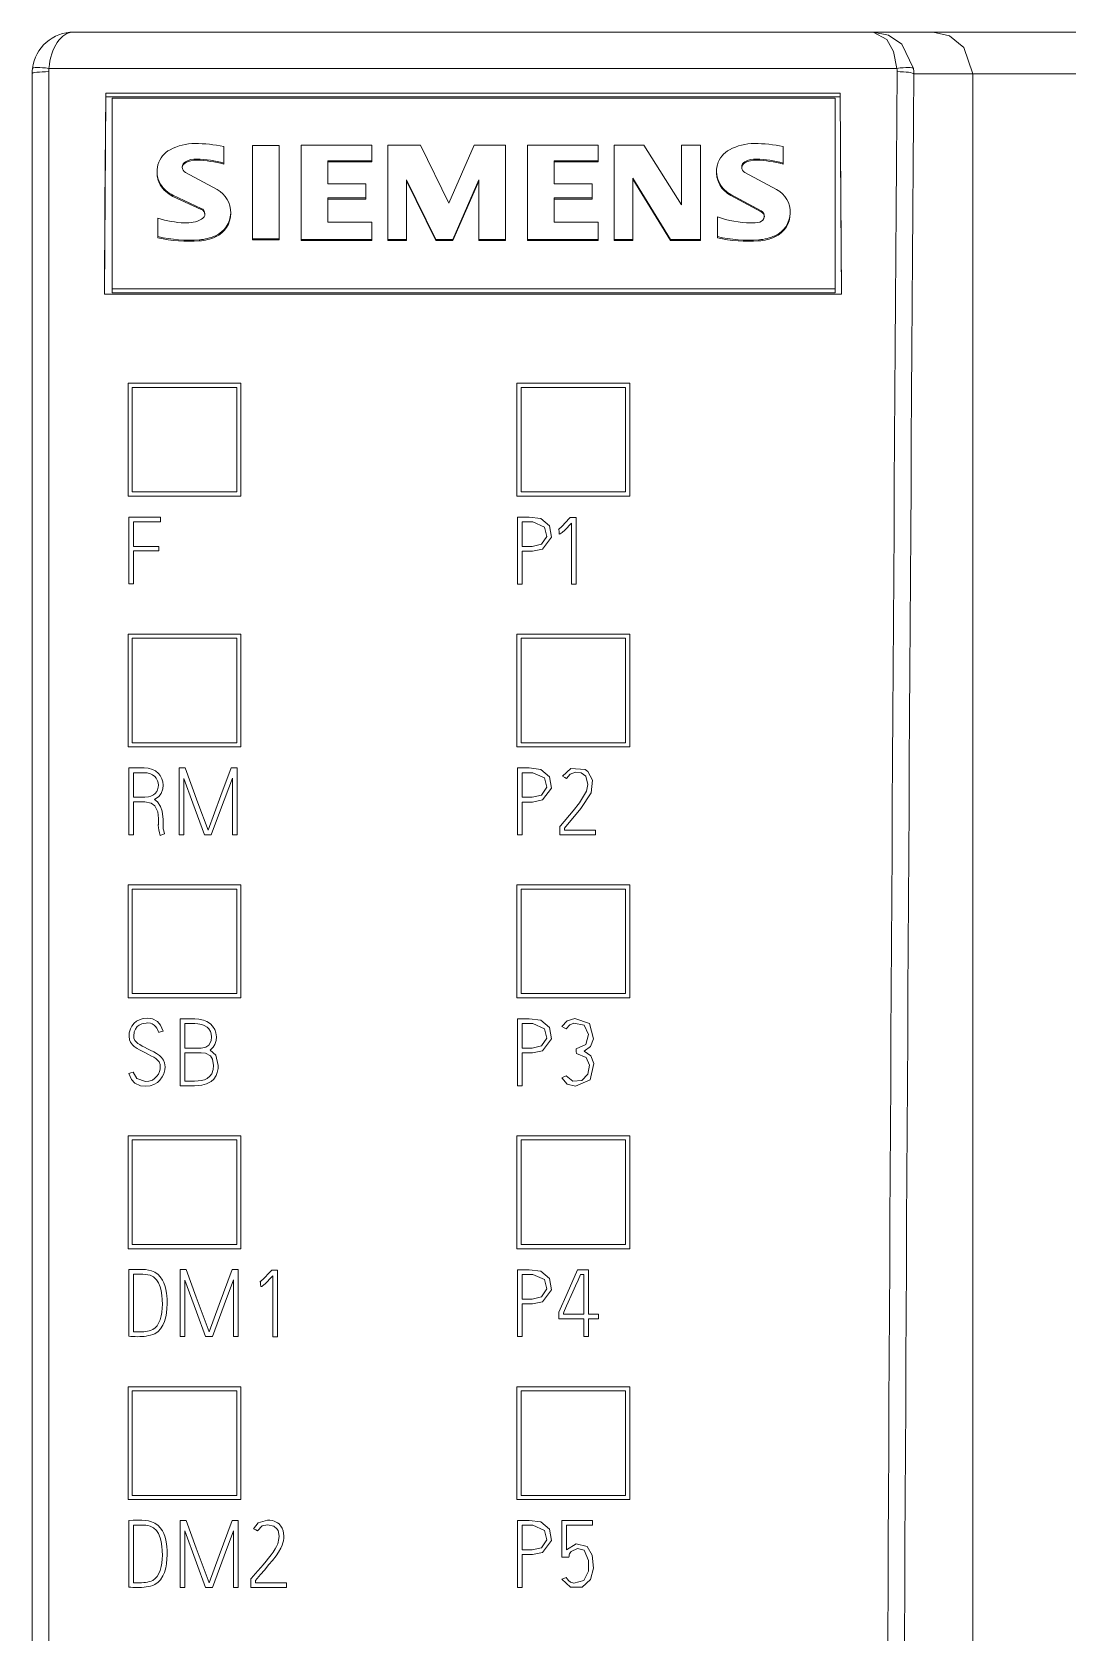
# Model space of a CAD drawing. Header units: millimetres. Extents: x 0 to 841, y 0 to 594.
# Drawn here: x 133.11 to 157.9, y 356.99 to 395.28 of the extents above; entities that cross this region are included whole.
import ezdxf

# ---------------------------------------------------------------- set-up
doc = ezdxf.new("R2010")
doc.units = ezdxf.units.MM
doc.layers.add('1', color=7, linetype='Continuous')
doc.layers.add('66', color=7, linetype='Continuous')

msp = doc.modelspace()

# ---------------------------------------------------------------- linework, layer by layer
at = {"layer": '1', "color": 7, "linetype": 'Continuous', "lineweight": 13}
for p, q in [((134.111763, 395.28336), (153.24075, 395.28336)), ((153.24075, 395.28336), (154.672798, 395.28336)), ((154.672798, 395.28336), (192.111763, 395.28336)), ((153.805212, 394.414492), (133.516944, 394.414492)), ((133.111763, 323.840649), (133.111763, 394.28336)), ((133.511763, 394.335781), (133.511763, 323.864882)), ((155.621763, 394.28336), (154.209307, 394.28336)), ((155.621763, 322.070955), (155.621763, 394.28336)), ((192.111763, 394.28336), (155.621763, 394.28336)), ((134.875014, 393.729617), (134.843081, 389.01413)), ((134.875014, 393.729617), (134.875014, 393.820109)), ((152.448511, 393.820109), (134.875014, 393.820109)), ((152.448511, 393.729617), (134.875014, 393.729617)), ((135.028034, 393.704654), (135.028034, 389.143284)), ((152.328034, 393.704654), (135.028034, 393.704654)), ((152.328034, 389.143284), (152.328034, 393.704654)), ((152.448511, 393.729617), (152.448511, 393.820109)), ((152.448511, 393.729617), (152.480445, 389.01413)), ((137.69846, 392.148227), (137.69846, 392.544281)), ((139.02812, 392.569004), (138.387829, 392.569004)), ((138.387829, 392.569004), (138.387829, 390.336046)), ((139.02812, 390.336046), (139.02812, 392.569004)), ((139.549034, 392.579765), (139.549034, 390.319904)), ((141.242005, 392.579765), (139.549034, 392.579765)), ((141.242005, 392.203122), (141.242005, 392.579765)), ((141.621839, 392.579765), (141.621839, 390.319904)), ((142.408636, 392.579765), (141.621839, 392.579765)), ((143.08691, 391.192899), (142.408636, 392.579765)), ((143.689217, 392.579765), (143.08691, 391.192899)), ((144.443458, 392.579765), (143.689217, 392.579765)), ((144.443458, 390.319904), (144.443458, 392.579765)), ((144.964372, 392.579765), (144.964372, 390.319904)), ((146.657343, 392.579765), (144.964372, 392.579765)), ((146.657343, 392.203122), (146.657343, 392.579765)), ((147.037177, 392.579765), (147.037177, 390.319904)), ((147.753434, 392.579765), (147.037177, 392.579765)), ((148.654181, 391.14852), (147.753434, 392.579765)), ((149.104555, 392.579765), (148.654181, 392.579765)), ((148.654181, 392.579765), (148.654181, 391.14852)), ((149.104555, 390.319904), (149.104555, 392.579765)), ((151.085115, 392.148227), (151.085115, 392.544281)), ((136.78215, 392.18018), (136.78215, 392.154315)), ((137.056957, 392.24498), (137.056957, 392.219114)), ((137.69846, 392.148227), (137.69846, 392.122361)), ((140.189324, 391.654298), (140.189324, 392.203122)), ((140.189324, 392.203122), (141.242005, 392.203122)), ((140.189324, 392.177256), (141.242005, 392.177256)), ((141.242005, 392.203122), (141.242005, 392.177256)), ((145.604662, 391.654298), (145.604662, 392.203122)), ((145.604662, 392.203122), (146.657343, 392.203122)), ((145.604662, 392.177256), (146.657343, 392.177256)), ((146.657343, 392.203122), (146.657343, 392.177256)), ((150.168805, 392.18018), (150.168805, 392.154315)), ((150.443611, 392.24498), (150.443611, 392.219114)), ((151.085115, 392.148227), (151.085115, 392.122361)), ((136.10316, 391.948071), (136.10316, 391.922206)), ((137.54006, 391.517318), (136.78215, 391.924748)), ((142.072212, 390.319904), (142.072212, 391.751149)), ((142.072212, 391.751149), (142.772191, 390.319904)), ((142.072212, 391.725284), (142.772191, 390.294039)), ((143.184581, 390.319904), (143.803167, 391.744252)), ((143.184581, 390.294039), (143.803167, 391.718387)), ((143.803167, 391.744252), (143.803167, 390.319904)), ((147.487551, 390.319904), (147.487551, 391.788814)), ((147.487551, 391.788814), (148.388298, 390.319904)), ((147.487551, 391.762948), (148.388298, 390.294039)), ((149.489815, 391.948071), (149.489815, 391.922206)), ((150.926715, 391.517318), (150.168805, 391.924748)), ((136.181874, 391.654298), (136.181874, 391.628433)), ((136.484978, 391.37814), (136.484978, 391.352274)), ((136.484978, 391.37814), (137.163092, 391.065822)), ((136.484978, 391.352274), (137.163092, 391.039956)), ((141.095498, 391.654298), (140.189324, 391.654298)), ((141.095498, 391.315319), (141.095498, 391.654298)), ((146.511763, 391.654298), (145.604662, 391.654298)), ((146.511763, 391.315319), (146.511763, 391.654298)), ((149.568529, 391.654298), (149.568529, 391.628433)), ((149.834094, 391.396852), (149.834094, 391.370986)), ((149.834094, 391.396852), (150.558058, 391.00767)), ((149.834094, 391.370986), (150.558058, 390.981804)), ((137.163092, 391.065822), (137.163092, 391.039956)), ((137.866672, 390.947476), (137.866672, 390.973341)), ((140.189324, 390.734212), (140.189324, 391.315319)), ((140.189324, 391.315319), (141.095498, 391.315319)), ((140.189324, 391.289454), (141.095498, 391.289454)), ((141.095498, 391.315319), (141.095498, 391.289454)), ((145.604662, 390.734212), (145.604662, 391.315319)), ((145.604662, 391.315319), (146.511763, 391.315319)), ((145.604662, 391.289454), (146.511763, 391.289454)), ((146.511763, 391.315319), (146.511763, 391.289454)), ((150.558058, 391.00767), (150.558058, 390.981804)), ((151.253327, 390.947476), (151.253327, 390.973341)), ((136.124865, 390.829522), (136.124865, 390.390313)), ((141.242005, 390.734212), (140.189324, 390.734212)), ((141.242005, 390.319904), (141.242005, 390.734212)), ((146.657343, 390.734212), (145.604662, 390.734212)), ((146.657343, 390.319904), (146.657343, 390.734212)), ((149.51152, 390.861573), (149.51152, 390.390313)), ((136.124865, 390.390313), (136.124865, 390.364447)), ((137.116025, 390.312718), (137.116025, 390.286853)), ((137.498633, 390.409026), (137.498633, 390.38316)), ((138.387829, 390.336046), (138.387829, 390.31018)), ((138.387829, 390.336046), (139.02812, 390.336046)), ((138.387829, 390.31018), (139.02812, 390.31018)), ((139.02812, 390.336046), (139.02812, 390.31018)), ((139.549034, 390.319904), (139.549034, 390.294039)), ((139.549034, 390.319904), (141.242005, 390.319904)), ((139.549034, 390.294039), (141.242005, 390.294039)), ((141.242005, 390.319904), (141.242005, 390.294039)), ((141.621839, 390.319904), (141.621839, 390.294039)), ((141.621839, 390.319904), (142.072212, 390.319904)), ((141.621839, 390.294039), (142.072212, 390.294039)), ((142.072212, 390.319904), (142.072212, 390.294039)), ((142.772191, 390.319904), (143.184581, 390.319904)), ((142.772191, 390.319904), (142.772191, 390.294039)), ((142.772191, 390.294039), (143.184581, 390.294039)), ((143.184581, 390.319904), (143.184581, 390.294039)), ((143.803167, 390.319904), (143.803167, 390.294039)), ((143.803167, 390.319904), (144.443458, 390.319904)), ((143.803167, 390.294039), (144.443458, 390.294039)), ((144.443458, 390.319904), (144.443458, 390.294039)), ((144.964372, 390.319904), (144.964372, 390.294039)), ((144.964372, 390.319904), (146.657343, 390.319904)), ((144.964372, 390.294039), (146.657343, 390.294039)), ((146.657343, 390.319904), (146.657343, 390.294039)), ((147.037177, 390.319904), (147.037177, 390.294039)), ((147.037177, 390.319904), (147.487551, 390.319904)), ((147.037177, 390.294039), (147.487551, 390.294039)), ((147.487551, 390.319904), (147.487551, 390.294039)), ((148.388298, 390.319904), (149.104555, 390.319904)), ((148.388298, 390.319904), (148.388298, 390.294039)), ((148.388298, 390.294039), (149.104555, 390.294039)), ((149.104555, 390.319904), (149.104555, 390.294039)), ((149.51152, 390.390313), (149.51152, 390.364447)), ((150.50268, 390.312718), (150.50268, 390.286853)), ((150.885288, 390.409026), (150.885288, 390.38316)), ((135.028034, 389.04629), (135.028034, 389.143284)), ((135.028034, 389.143284), (152.328034, 389.143284)), ((152.328034, 389.04629), (135.028034, 389.04629)), ((152.328034, 389.04629), (152.328034, 389.143284)), ((152.481053, 389.01407), (134.842472, 389.01407)), ((138.111763, 386.883367), (135.411763, 386.883367)), ((135.411763, 386.883367), (135.411763, 384.183367)), ((135.511763, 386.783363), (135.511763, 384.283367)), ((138.011763, 386.78336), (135.511763, 386.78336)), ((138.011763, 384.283367), (138.011763, 386.783363)), ((138.111763, 384.183367), (138.111763, 386.883367)), ((144.711763, 386.883367), (144.711763, 384.183367)), ((147.411763, 386.883367), (144.711763, 386.883367)), ((144.811763, 386.783363), (144.811763, 384.283367)), ((147.311763, 386.78336), (144.811763, 386.78336)), ((147.311763, 384.283367), (147.311763, 386.783364)), ((147.411763, 384.183367), (147.411763, 386.883367)), ((135.411763, 384.183367), (138.111763, 384.183367)), ((135.511763, 384.283367), (138.011763, 384.283367)), ((144.711763, 384.183367), (147.411763, 384.183367)), ((144.811763, 384.283367), (147.311763, 384.283367)), ((135.411763, 380.883367), (135.411763, 378.183367)), ((138.111763, 380.883367), (135.411763, 380.883367)), ((135.511763, 380.783367), (135.511763, 378.283367)), ((138.011763, 380.783367), (135.511763, 380.783367)), ((138.011763, 378.283367), (138.011763, 380.783367)), ((138.111763, 378.183367), (138.111763, 380.883367)), ((144.711763, 380.883367), (144.711763, 378.183367)), ((147.411763, 380.883367), (144.711763, 380.883367)), ((147.311763, 380.783367), (144.811763, 380.783367)), ((144.811763, 380.783367), (144.811763, 378.283367)), ((147.311763, 378.283367), (147.311763, 380.783367)), ((147.411763, 378.183367), (147.411763, 380.883367)), ((135.411763, 378.183367), (138.111763, 378.183367)), ((135.511763, 378.283367), (138.011763, 378.283367)), ((144.711763, 378.183367), (147.411763, 378.183367)), ((144.811763, 378.283367), (147.311763, 378.283367)), ((135.411763, 374.883367), (135.411763, 372.183367)), ((138.111763, 374.883367), (135.411763, 374.883367)), ((138.111763, 372.183367), (138.111763, 374.883367)), ((144.711763, 374.883367), (144.711763, 372.183367)), ((147.411763, 374.883367), (144.711763, 374.883367)), ((147.411763, 372.183367), (147.411763, 374.883367)), ((138.011763, 374.783367), (135.511763, 374.783367)), ((135.511763, 374.783367), (135.511763, 372.283367)), ((138.011763, 372.283367), (138.011763, 374.783367)), ((144.811763, 374.783367), (144.811763, 372.283367)), ((147.311763, 374.783367), (144.811763, 374.783367)), ((147.311763, 372.283367), (147.311763, 374.783367)), ((135.511763, 372.283367), (138.011763, 372.283367)), ((144.811763, 372.283367), (147.311763, 372.283367)), ((135.411763, 372.183367), (138.111763, 372.183367)), ((144.711763, 372.183367), (147.411763, 372.183367)), ((135.411763, 368.883367), (135.411763, 366.183367)), ((138.111763, 368.883367), (135.411763, 368.883367)), ((138.011763, 368.783367), (135.511763, 368.783367)), ((135.511763, 368.783367), (135.511763, 366.283367)), ((138.011763, 366.283367), (138.011763, 368.783367)), ((138.111763, 366.183367), (138.111763, 368.883367)), ((144.711763, 368.883367), (144.711763, 366.183367)), ((147.411763, 368.883367), (144.711763, 368.883367)), ((144.811763, 368.783367), (144.811763, 366.283367)), ((147.311763, 368.783367), (144.811763, 368.783367)), ((147.311763, 366.283367), (147.311763, 368.783367)), ((147.411763, 366.183367), (147.411763, 368.883367)), ((135.411763, 366.183367), (138.111763, 366.183367)), ((135.511763, 366.283367), (138.011763, 366.283367)), ((144.711763, 366.183367), (147.411763, 366.183367)), ((144.811763, 366.283367), (147.311763, 366.283367)), ((135.411763, 362.883367), (135.411763, 360.183367)), ((138.111763, 362.883367), (135.411763, 362.883367)), ((135.511763, 362.783367), (135.511763, 360.283367)), ((138.011763, 362.783367), (135.511763, 362.783367)), ((138.011763, 360.283367), (138.011763, 362.783367)), ((138.111763, 360.183367), (138.111763, 362.883367)), ((144.711763, 362.883367), (144.711763, 360.183367)), ((147.411763, 362.883367), (144.711763, 362.883367)), ((144.811763, 362.783367), (144.811763, 360.283367)), ((147.311763, 362.783367), (144.811763, 362.783367)), ((147.311763, 360.283367), (147.311763, 362.783367)), ((147.411763, 360.183367), (147.411763, 362.883367)), ((135.411763, 360.183367), (138.111763, 360.183367)), ((135.511763, 360.283367), (138.011763, 360.283367)), ((144.711763, 360.183367), (147.411763, 360.183367)), ((144.811763, 360.283367), (147.311763, 360.283367))]:
    msp.add_line(p, q, dxfattribs=at)
for points in [[(153.24075, 395.28336), (153.604531, 395.208583), (153.92297, 394.994078), (154.201215, 394.414492)], [(153.805212, 394.414492), (153.723562, 394.815209), (153.563263, 395.106285), (153.24075, 395.28336)], [(154.672798, 395.28336), (155.063944, 395.194462), (155.407053, 394.916861), (155.621763, 394.28336)], [(133.111763, 394.28336), (133.114473, 394.356937), (133.120398, 394.414492)], [(133.516944, 394.414492), (133.512767, 394.370494), (133.511763, 394.335781)], [(153.809855, 394.335781), (153.808533, 394.379936), (153.805212, 394.414491)], [(154.201215, 394.414491), (154.207873, 394.341188), (154.209307, 394.28336)], [(134.875014, 393.820109), (134.856791, 391.129097), (134.842472, 389.01407)], [(152.448511, 393.820109), (152.466735, 391.129097), (152.481053, 389.01407)]]:
    msp.add_lwpolyline(points, dxfattribs=at)
msp.add_arc((134.111763, 394.28336), 1, 90, 172.465039, dxfattribs=at)
for centre, major_axis, ratio, start_param, end_param in [((134.111763, 394.28336), (0, 1), 0.6, 0, 1.439286449), ((133.516944, 394.362039), (-0.396546, 0.052452), 0.130018, 4.729585201, 6.283185307), ((153.805212, 394.362039), (0.396886, 0.049818), 0.130127, 0.052352886, 1.554463828), ((133.511763, 394.28336), (-0.4, 0), 0.131052, 4.71238898, 6.283185307), ((205.744858, 263.28336), (0, 1000.000002), 0.052387, 1.439365845, 1.510179332), ((153.809855, 394.28336), (0.399991, -0.002771), 0.131049, 0.052815787, 1.571704225), ((206.144309, 263.28336), (0, 999.599999), 0.052408, 1.439365845, 1.510179331), ((137.009334, 391.379886), (-1.248024, 0), 0.991602, 4.71238898, 5.207353012), ((137.009334, 389.389056), (-3.255714, 0), 0.991602, 4.499109029, 4.71238898), ((150.395989, 391.379886), (-1.248024, 0), 0.991602, 4.71238898, 5.207353012), ((150.395989, 389.389056), (-3.255714, 0), 0.991602, 4.499109029, 4.71238898), ((136.700041, 391.948071), (-0.596881, 0), 0.991602, 5.207353012, 6.802572387), ((136.851974, 392.052464), (-0.146507, 0), 0.991602, 5.209164811, 7.357205803), ((136.851974, 392.026599), (-0.146507, 0), 0.991602, 5.209164811, 6.194075169), ((137.040759, 391.707157), (-0.542619, 0), 0.991602, 4.682533074, 5.209164811), ((137.040759, 391.681292), (-0.542619, 0), 0.991602, 4.682533074, 5.209164811), ((136.976777, 389.582759), (-2.685964, 0), 0.991602, 4.44035947, 4.682533074), ((136.976777, 389.556893), (-2.685964, 0), 0.991602, 4.44035947, 4.682533074), ((150.086696, 391.948071), (-0.596881, 0), 0.991602, 5.207353012, 6.802572387), ((150.238629, 392.052464), (-0.146507, 0), 0.991602, 5.209164811, 7.357205803), ((150.238629, 392.026599), (-0.146507, 0), 0.991602, 5.209164811, 6.194075169), ((150.427413, 391.707157), (-0.542619, 0), 0.991602, 4.682533074, 5.209164811), ((150.427413, 391.681292), (-0.542619, 0), 0.991602, 4.682533074, 5.209164811), ((150.363431, 389.582759), (-2.685964, 0), 0.991602, 4.44035947, 4.682533074), ((150.363431, 389.556893), (-2.685964, 0), 0.991602, 4.44035947, 4.682533074), ((136.700041, 391.922206), (-0.596881, 0), 0.991602, 6.283178928, 6.802572387), ((150.086696, 391.922206), (-0.596881, 0), 0.991602, 6.283178928, 6.802572387), ((136.7707, 391.988131), (-0.678274, 0), 0.991602, 0.519387079, 1.135975166), ((136.7707, 391.962266), (-0.678274, 0), 0.991602, 0.519387079, 1.135975166), ((137.24266, 390.973341), (-0.624012, 0), 0.991602, 1.993476109, 4.215613149), ((150.157355, 391.988131), (-0.678274, 0), 0.991602, 0.519387079, 1.074020496), ((150.157355, 391.962266), (-0.678274, 0), 0.991602, 0.519387079, 1.074020496), ((150.629315, 390.973341), (-0.624012, 0), 0.991602, 1.993476109, 4.215613149), ((137.101376, 390.934063), (-0.146507, 0), 0.991602, 2.055166052, 4.277567819), ((137.101376, 390.908198), (-0.146507, 0), 0.991602, 3.230712412, 4.277567819), ((150.488234, 390.879953), (-0.146507, 0), 0.991602, 1.815509487, 4.215613149), ((150.488234, 390.854088), (-0.146507, 0), 0.991602, 3.230708111, 4.215613149), ((136.911662, 393.376097), (-2.685964, 0), 0.991602, 1.273507237, 1.513676676), ((136.803242, 391.495951), (-0.786798, 0), 0.991602, 1.513676676, 2.055141618), ((137.24266, 390.947476), (-0.624012, 0), 0.991602, 1.993476109, 3.14159182), ((150.390562, 393.378306), (-2.685964, 0), 0.991602, 1.237380417, 1.54053797), ((150.333106, 391.495951), (-0.786798, 0), 0.991602, 1.54053797, 1.815509487), ((150.629315, 390.947476), (-0.624012, 0), 0.991602, 1.993476109, 3.14159182), ((136.873679, 393.532135), (-3.255714, 0), 0.991602, 1.338718644, 1.645302273), ((136.873679, 393.50627), (-3.255714, 0), 0.991602, 1.338718644, 1.645302273), ((137.031204, 391.439514), (-1.1395, 0), 0.991602, 1.645302273, 1.993476109), ((137.031204, 391.413649), (-1.1395, 0), 0.991602, 1.645302273, 1.993476109), ((150.260334, 393.532135), (-3.255714, 0), 0.991602, 1.338718644, 1.645302273), ((150.260334, 393.50627), (-3.255714, 0), 0.991602, 1.338718644, 1.645302273), ((150.417859, 391.439514), (-1.1395, 0), 0.991602, 1.645302273, 1.993476109), ((150.417859, 391.413649), (-1.1395, 0), 0.991602, 1.645302273, 1.993476109)]:
    msp.add_ellipse(centre, major_axis=major_axis, ratio=ratio, start_param=start_param, end_param=end_param, dxfattribs=at)
at = {"layer": '66', "color": 7, "linetype": 'Continuous', "lineweight": 13}
for p, q in [((136.187754, 383.680867), (135.426763, 383.680867)), ((135.426763, 383.680867), (135.426763, 382.085418)), ((136.187754, 383.567742), (136.187754, 383.680867)), ((144.726763, 383.680867), (144.726763, 382.080867)), ((135.539888, 382.981964), (135.539888, 383.567742)), ((135.539888, 383.567742), (136.187754, 383.567742)), ((144.839888, 382.979689), (144.839888, 383.567742)), ((144.839888, 383.567742), (145.095068, 383.567742)), ((146.12912, 383.67209), (145.989339, 383.67209)), ((146.01827, 383.534585), (146.01827, 382.078592)), ((146.12912, 382.078592), (146.12912, 383.67209)), ((136.148096, 382.981964), (135.539888, 382.981964)), ((136.148096, 382.871115), (136.148096, 382.981964)), ((135.539888, 382.085418), (135.539888, 382.871115)), ((135.539888, 382.871115), (136.148096, 382.871115)), ((144.839888, 382.080867), (144.839888, 382.866564)), ((135.426763, 382.085418), (135.539888, 382.085418)), ((144.726763, 382.080867), (144.839888, 382.080867)), ((146.01827, 382.078592), (146.12912, 382.078592)), ((144.726763, 377.680867), (144.726763, 376.080867)), ((144.839888, 376.979689), (144.839888, 377.567742)), ((144.839888, 377.567742), (145.095068, 377.567742)), ((144.839888, 376.080867), (144.839888, 376.866564)), ((144.726763, 376.080867), (144.839888, 376.080867)), ((145.74066, 376.285012), (145.74066, 376.080867)), ((145.74066, 376.080867), (146.592996, 376.080867)), ((145.851834, 376.191716), (145.851834, 376.245028)), ((146.592996, 376.191716), (145.851834, 376.191716)), ((146.592996, 376.080867), (146.592996, 376.191716)), ((144.726763, 371.680867), (144.726763, 370.080867)), ((144.839888, 371.567742), (145.095068, 371.567742)), ((144.839888, 370.979689), (144.839888, 371.567742)), ((144.839888, 370.080867), (144.839888, 370.866564)), ((144.726763, 370.080867), (144.839888, 370.080867)), ((144.726763, 365.680867), (144.726763, 364.080867)), ((146.428835, 365.680867), (146.164878, 365.680867)), ((146.428835, 364.615609), (146.428835, 365.680867)), ((144.839888, 365.567742), (145.095068, 365.567742)), ((144.839888, 364.979689), (144.839888, 365.567742)), ((146.238019, 365.570018), (146.315711, 365.570018)), ((146.315711, 365.570018), (146.315711, 364.615609)), ((144.839888, 364.080867), (144.839888, 364.866564)), ((145.716604, 364.668921), (145.716604, 364.50476)), ((145.827454, 364.615609), (145.827454, 364.64454)), ((146.315711, 364.615609), (145.827454, 364.615609)), ((146.664187, 364.615609), (146.428835, 364.615609)), ((146.664187, 364.50476), (146.664187, 364.615609)), ((145.716604, 364.50476), (146.315711, 364.50476)), ((146.315711, 364.50476), (146.315711, 364.080867)), ((146.428835, 364.50476), (146.664187, 364.50476)), ((146.428835, 364.080867), (146.428835, 364.50476)), ((144.726763, 364.080867), (144.839888, 364.080867)), ((146.315711, 364.080867), (146.428835, 364.080867)), ((144.726763, 359.680867), (144.726763, 358.080867)), ((144.839888, 359.567742), (145.095068, 359.567742)), ((144.839888, 358.979689), (144.839888, 359.567742)), ((145.78747, 359.680867), (145.78747, 358.801875)), ((146.526357, 359.680867), (145.78747, 359.680867)), ((145.898319, 359.570018), (146.526357, 359.570018)), ((145.898319, 358.979364), (145.898319, 359.570018)), ((146.526357, 359.570018), (146.526357, 359.680867)), ((144.839888, 358.080867), (144.839888, 358.866564)), ((145.78747, 358.801875), (145.956182, 358.801875)), ((144.726763, 358.080867), (144.839888, 358.080867))]:
    msp.add_line(p, q, dxfattribs=at)
for points in [[(144.839888, 382.866564), (145.087846, 382.866564), (145.329442, 382.915913), (145.543554, 383.201571), (145.491626, 383.472405), (145.283761, 383.647835), (145.006049, 383.681593), (144.726763, 383.680867)], [(145.095068, 383.567742), (145.373337, 383.444171), (145.431525, 383.221236), (145.305044, 383.032239), (145.079587, 382.979137), (144.839888, 382.979689)], [(145.973736, 383.654211), (145.788338, 383.455518), (145.707504, 383.385704)], [(145.707504, 383.385704), (145.714967, 383.388251), (145.72083, 383.390253)], [(145.72083, 383.390253), (145.724653, 383.326904), (145.727657, 383.277129)], [(145.750737, 383.281355), (145.798079, 383.313153), (145.85871, 383.36866), (146.01827, 383.534585)], [(145.989339, 383.67209), (145.980601, 383.662078), (145.973736, 383.654211)], [(145.727657, 383.277129), (145.739892, 383.278558), (145.750737, 383.281355)], [(135.796439, 377.682106), (135.589421, 377.6821), (135.426764, 377.682095)], [(135.426764, 376.08086), (135.426764, 376.977588), (135.426764, 377.682095)], [(135.795445, 377.568791), (135.652389, 377.568788), (135.539988, 377.568785)], [(135.539988, 377.568785), (135.539988, 377.240476), (135.539988, 376.982509)], [(135.943098, 377.542223), (135.8656, 377.563647), (135.795445, 377.568791)], [(135.993521, 377.646502), (135.889326, 377.675213), (135.796439, 377.682106)], [(136.136023, 377.55216), (136.063361, 377.610721), (135.993521, 377.646502)], [(136.221778, 377.418962), (136.180547, 377.497451), (136.136023, 377.55216)], [(136.6304, 376.080873), (136.630324, 376.977587), (136.6304, 377.68209)], [(136.6304, 377.68209), (136.71, 377.682113), (136.772542, 377.682097)], [(136.772542, 377.682097), (137.081748, 376.846763), (137.323305, 376.194185)], [(137.323305, 376.194185), (137.630986, 377.0254), (137.874068, 377.682109)], [(137.874068, 377.682109), (137.954882, 377.68213), (138.018378, 377.68211)], [(138.018378, 377.68211), (138.018357, 376.785444), (138.018378, 376.080862)], [(144.839888, 376.866564), (145.087795, 376.866564), (145.329359, 376.915872), (145.543554, 377.201576), (145.491559, 377.472511), (145.283634, 377.647886), (145.005972, 377.681592), (144.726763, 377.680867)], [(145.095068, 377.567742), (145.373322, 377.444191), (145.431512, 377.22116), (145.304939, 377.032175), (145.079515, 376.979136), (144.839888, 376.979689)], [(146.347893, 377.643159), (146.001074, 377.667922), (145.800798, 377.483224)], [(145.900594, 377.432188), (145.990436, 377.536537), (146.117906, 377.578093), (146.254256, 377.562359), (146.364471, 377.483224)], [(146.413232, 377.597649), (146.379338, 377.624594), (146.347893, 377.643159)], [(146.488648, 377.088263), (146.519489, 377.389926), (146.413232, 377.597649)], [(136.049727, 377.473365), (135.994895, 377.515683), (135.943098, 377.542223)], [(136.114065, 377.376675), (136.083482, 377.433813), (136.049727, 377.473365)], [(136.13521, 377.266793), (136.128399, 377.329356), (136.114065, 377.376675)], [(136.116324, 377.162333), (136.131511, 377.220087), (136.13521, 377.266793)], [(136.200543, 377.073594), (136.240985, 377.180135), (136.250694, 377.266789)], [(136.250694, 377.266789), (136.241626, 377.352705), (136.221778, 377.418962)], [(136.743716, 377.433236), (136.743665, 376.675937), (136.743716, 376.080875)], [(137.238906, 376.080873), (136.962237, 376.836455), (136.743716, 377.433236)], [(137.905153, 377.437763), (137.622213, 376.676217), (137.401017, 376.08087)], [(137.905153, 376.080862), (137.905135, 376.84075), (137.905153, 377.437763)], [(145.800798, 377.483224), (145.856684, 377.454644), (145.900594, 377.432188)], [(146.364471, 377.483224), (146.412895, 377.285097), (146.382025, 377.125971)], [(135.539988, 376.982509), (135.692962, 376.982512), (135.813156, 376.982515)], [(135.539988, 376.869194), (135.690482, 376.869197), (135.808728, 376.869199)], [(135.539988, 376.080866), (135.539988, 376.522338), (135.539988, 376.869194)], [(135.808728, 376.869199), (135.96092, 376.838934), (136.049727, 376.772689)], [(135.813156, 376.982515), (135.898595, 376.990166), (135.956381, 377.006912)], [(135.956381, 377.006912), (136.018142, 377.039081), (136.057498, 377.071249)], [(136.043582, 376.92468), (136.145407, 376.998748), (136.200543, 377.073594)], [(136.189428, 376.762564), (136.114634, 376.868178), (136.043582, 376.92468)], [(136.057498, 377.071249), (136.095651, 377.119584), (136.116324, 377.162333)], [(146.382025, 377.125971), (146.214902, 376.851032), (146.05633, 376.653342), (145.753988, 376.300615)], [(145.851834, 376.245028), (146.241495, 376.708751), (146.488648, 377.088263)], [(136.049727, 376.772689), (136.11866, 376.629843), (136.13521, 376.469428)], [(136.13521, 376.469428), (136.13521, 376.391094), (136.13521, 376.329545)], [(136.248435, 376.447375), (136.229931, 376.646862), (136.189428, 376.762564)], [(136.246266, 376.366229), (136.246947, 376.386997), (136.248435, 376.402916)], [(136.248435, 376.402916), (136.248435, 376.427813), (136.248435, 376.447375)], [(135.426764, 376.08086), (135.49017, 376.080863), (135.539988, 376.080866)], [(136.13521, 376.329545), (136.133945, 376.318413), (136.132951, 376.309666)], [(136.132951, 376.309666), (136.136153, 376.249692), (136.143162, 376.198519)], [(136.143162, 376.198519), (136.159204, 376.128589), (136.178313, 376.06984)], [(136.178313, 376.06984), (136.237469, 376.092205), (136.283948, 376.109777)], [(136.246266, 376.325204), (136.246266, 376.348178), (136.246266, 376.366229)], [(136.252863, 376.226346), (136.247544, 376.284018), (136.246266, 376.325204)], [(136.283948, 376.109777), (136.262241, 376.17676), (136.252863, 376.226346)], [(136.743716, 376.080875), (136.680259, 376.080887), (136.6304, 376.080873)], [(137.401017, 376.08087), (137.310235, 376.080897), (137.238906, 376.080873)], [(138.018378, 376.080862), (137.954972, 376.080874), (137.905153, 376.080862)], [(145.753988, 376.300615), (145.746524, 376.291877), (145.74066, 376.285012)], [(135.465619, 371.442271), (135.439678, 371.347258), (135.43345, 371.264615)], [(135.55553, 371.578725), (135.498872, 371.508004), (135.465619, 371.442271)], [(135.546675, 371.264622), (135.55852, 371.370393), (135.584447, 371.434507)], [(135.696587, 371.665298), (135.611379, 371.623491), (135.55553, 371.578725)], [(135.584447, 371.434507), (135.631539, 371.495878), (135.675442, 371.531018)], [(135.675442, 371.531018), (135.736602, 371.560722), (135.786498, 371.573309)], [(135.882012, 371.6953), (135.773376, 371.685891), (135.696587, 371.665298)], [(135.786498, 371.573309), (135.845499, 371.580451), (135.882012, 371.582165)], [(136.111896, 371.615414), (135.991167, 371.679419), (135.882012, 371.6953)], [(135.882012, 371.582165), (135.946428, 371.574853), (135.989725, 371.55885)], [(135.989725, 371.55885), (136.036041, 371.529305), (136.066353, 371.501016)], [(136.066353, 371.501016), (136.097272, 371.461149), (136.116324, 371.42782)], [(136.252863, 371.388959), (136.186728, 371.532176), (136.111896, 371.615414)], [(136.116324, 371.42782), (136.133305, 371.389202), (136.144065, 371.357879)], [(136.654888, 371.679747), (136.654755, 370.784408), (136.654888, 370.080869)], [(137.010196, 371.679753), (136.811227, 371.679893), (136.654888, 371.679747)], [(136.768113, 371.566615), (136.768096, 371.239521), (136.768113, 370.98251)], [(137.010196, 371.566618), (136.874631, 371.566683), (136.768113, 371.566615)], [(137.217851, 371.647585), (137.106322, 371.673522), (137.010196, 371.679753)], [(137.172308, 371.543304), (137.082364, 371.562467), (137.010196, 371.566618)], [(137.298906, 371.478063), (137.232992, 371.51915), (137.172308, 371.543305)], [(137.379962, 371.559029), (137.29556, 371.614729), (137.217851, 371.647585)], [(137.381046, 371.377397), (137.340581, 371.438399), (137.298906, 371.478062)], [(137.485416, 371.42258), (137.43379, 371.504619), (137.379962, 371.559029)], [(137.523188, 371.247456), (137.51135, 371.349275), (137.485416, 371.42258)], [(144.839888, 370.866564), (145.087747, 370.866564), (145.32928, 370.915833), (145.543554, 371.201581), (145.491495, 371.472611), (145.283513, 371.647933), (145.0059, 371.681592), (144.726763, 371.680867)], [(145.095068, 371.567742), (145.373308, 371.444209), (145.431501, 371.221088), (145.30484, 371.032115), (145.079446, 370.979135), (144.839888, 370.979689)], [(146.320262, 370.910773), (146.47637, 371.02313), (146.545172, 371.200417), (146.450662, 371.566568), (146.10034, 371.692577), (145.912956, 371.634996), (145.789746, 371.494601)], [(145.789746, 371.494601), (145.846906, 371.466021), (145.891817, 371.443565)], [(145.891817, 371.443565), (145.977862, 371.54154), (146.076133, 371.57782)], [(146.076133, 371.57782), (146.325154, 371.531684), (146.430621, 371.303424), (146.362467, 371.065161), (146.129445, 370.96181)], [(135.43345, 371.264615), (135.444247, 371.178264), (135.467878, 371.122386)], [(135.467878, 371.122386), (135.512903, 371.062031), (135.557789, 371.020281)], [(135.573332, 371.165766), (135.551836, 371.216905), (135.546675, 371.264622)], [(135.645532, 371.092394), (135.600434, 371.131309), (135.573332, 371.165766)], [(135.750986, 371.030227), (135.687735, 371.064881), (135.645532, 371.092394)], [(136.144065, 371.357878), (136.204992, 371.375283), (136.252863, 371.388959)], [(137.156765, 370.982511), (137.26878, 371.003751), (137.34219, 371.053355)], [(137.34219, 371.053355), (137.398086, 371.155587), (137.409872, 371.247997)], [(137.376619, 370.934979), (137.444777, 371.00136), (137.484331, 371.06456)], [(137.409872, 371.247997), (137.401142, 371.322278), (137.381046, 371.377397)], [(137.484331, 371.06456), (137.516391, 371.164931), (137.523188, 371.247455)], [(135.557789, 371.020281), (135.624555, 370.973177), (135.683213, 370.940224)], [(135.683213, 370.940224), (135.761045, 370.899566), (135.82427, 370.864863)], [(135.877585, 370.964804), (135.80374, 371.003503), (135.750986, 371.030227)], [(135.82427, 370.864863), (135.900233, 370.824778), (135.957556, 370.797089)], [(136.025238, 370.888174), (135.941256, 370.930736), (135.877585, 370.964804)], [(135.957556, 370.797089), (136.025196, 370.761656), (136.071865, 370.731483)], [(136.159608, 370.804855), (136.087828, 370.854054), (136.025238, 370.888174)], [(136.071865, 370.731483), (136.121647, 370.688551), (136.151837, 370.650515)], [(136.257291, 370.693704), (136.208125, 370.760294), (136.159608, 370.804855)], [(136.295062, 370.536109), (136.283217, 370.631569), (136.257291, 370.693704)], [(136.768113, 370.869195), (136.76809, 370.491195), (136.768113, 370.194185)], [(136.768113, 370.982511), (136.985758, 370.982511), (137.156765, 370.982511)], [(137.156765, 370.869195), (136.93912, 370.869195), (136.768113, 370.869195)], [(137.383215, 370.796182), (137.263728, 370.858405), (137.156765, 370.869195)], [(137.567556, 370.565754), (137.510119, 370.808973), (137.376619, 370.934979)], [(137.454331, 370.565935), (137.432043, 370.715661), (137.383215, 370.796181)], [(145.789746, 370.271684), (145.917945, 370.11873), (146.112603, 370.069921), (146.468774, 370.225109), (146.558192, 370.609559), (146.484791, 370.794378), (146.320262, 370.910773)], [(146.129445, 370.96181), (146.133086, 370.899735), (146.135946, 370.850961)], [(146.135946, 370.850961), (146.370765, 370.752478), (146.446714, 370.573675)], [(135.53556, 370.407257), (135.474635, 370.389843), (135.426764, 370.37616)], [(135.426764, 370.37616), (135.494564, 370.229688), (135.573332, 370.14629)], [(135.826529, 370.180814), (135.622563, 370.251827), (135.53556, 370.407257)], [(136.101866, 370.307317), (136.04656, 370.25291), (135.991894, 370.217499)], [(136.162951, 370.422799), (136.134429, 370.355946), (136.101866, 370.307317)], [(136.151837, 370.650515), (136.176029, 370.592161), (136.181837, 370.536114)], [(136.181837, 370.536114), (136.175915, 370.475537), (136.162951, 370.422799)], [(136.170723, 370.215144), (136.22921, 370.294576), (136.262893, 370.365143)], [(136.262893, 370.365143), (136.288834, 370.460363), (136.295062, 370.536109)], [(137.301075, 370.254905), (137.368278, 370.309343), (137.411047, 370.367859)], [(137.411047, 370.367859), (137.445945, 370.466458), (137.454331, 370.565935)], [(137.461018, 370.239904), (137.518081, 370.3235), (137.545417, 370.396594)], [(137.545417, 370.396594), (137.563205, 370.492204), (137.567556, 370.565754)], [(145.891818, 370.318169), (145.834658, 370.292137), (145.789746, 370.271684)], [(146.446714, 370.573675), (146.413102, 370.360899), (146.268848, 370.207319), (146.054408, 370.188414), (145.891818, 370.318169)], [(135.573332, 370.14629), (135.705689, 370.082589), (135.826529, 370.067499)], [(135.991894, 370.217499), (135.906622, 370.187916), (135.826529, 370.180814)], [(135.826529, 370.067499), (135.941736, 370.08042), (136.023069, 370.108701)], [(136.023069, 370.108701), (136.11237, 370.16215), (136.170723, 370.215144)], [(136.654888, 370.080869), (136.850119, 370.081009), (137.003509, 370.080869)], [(136.768113, 370.194185), (136.899936, 370.194248), (137.003509, 370.194184)], [(137.003509, 370.194184), (137.087666, 370.197641), (137.15559, 370.205207)], [(137.003509, 370.080869), (137.173015, 370.09312), (137.288876, 370.125325)], [(137.15559, 370.205207), (137.240015, 370.226257), (137.301075, 370.254905)], [(137.288876, 370.125325), (137.39688, 370.183093), (137.461018, 370.239904)], [(135.426764, 364.091882), (135.42664, 364.984851), (135.426764, 365.686427)], [(135.671647, 365.688797), (135.534513, 365.687527), (135.426764, 365.686427)], [(135.828607, 365.682115), (135.73934, 365.687506), (135.671647, 365.688797)], [(135.972195, 365.653197), (135.895563, 365.673157), (135.828607, 365.682115)], [(136.657057, 365.682098), (136.656854, 364.785444), (136.657057, 364.080867)], [(136.799198, 365.682099), (136.7196, 365.682127), (136.657057, 365.682098)], [(137.349962, 364.194178), (137.04268, 365.024323), (136.799198, 365.682099)], [(137.900725, 365.682101), (137.591204, 364.845911), (137.349962, 364.194178)], [(138.045035, 365.682107), (137.964221, 365.682133), (137.900725, 365.682101)], [(138.045035, 364.08087), (138.04495, 364.977601), (138.045035, 365.682107)], [(144.839888, 364.866564), (145.087702, 364.866564), (145.329205, 364.915796), (145.543554, 365.201585), (145.491434, 365.472706), (145.283399, 365.647978), (145.005831, 365.681592), (144.726763, 365.680867)], [(146.164878, 365.680867), (145.913845, 365.11419), (145.716604, 364.668921)], [(135.540078, 365.573302), (135.539988, 364.801013), (135.540078, 364.194182)], [(135.715473, 365.573313), (135.617253, 365.573336), (135.540078, 365.573302)], [(135.833216, 365.567713), (135.766883, 365.57223), (135.715473, 365.573313)], [(135.935326, 365.546568), (135.881386, 365.560818), (135.833216, 365.567713)], [(136.09301, 365.439752), (136.0151, 365.509467), (135.935326, 365.546568)], [(136.129155, 365.564273), (136.048684, 365.620609), (135.972195, 365.653197)], [(136.181837, 365.269502), (136.138709, 365.370523), (136.09301, 365.439752)], [(136.233796, 365.434504), (136.180738, 365.510632), (136.129155, 365.564273)], [(136.297231, 365.281241), (136.266373, 365.369058), (136.233796, 365.434504)], [(136.770372, 364.080867), (136.770234, 364.838223), (136.770372, 365.433243)], [(136.770372, 365.433243), (137.048618, 364.673348), (137.265562, 364.080862)], [(137.427674, 364.08086), (137.709075, 364.838264), (137.93181, 365.437763)], [(137.93181, 365.437763), (137.931742, 364.677927), (137.93181, 364.080866)], [(138.604654, 365.418967), (138.57817, 365.396372), (138.564715, 365.38662)], [(138.564715, 365.38662), (138.572153, 365.389149), (138.577996, 365.391136)], [(138.577997, 365.391136), (138.581741, 365.32768), (138.584683, 365.277821)], [(138.670167, 365.482218), (138.632291, 365.44441), (138.604654, 365.418967)], [(138.607997, 365.282337), (138.629667, 365.294091), (138.65354, 365.312336)], [(138.65354, 365.312336), (138.695182, 365.349465), (138.736764, 365.390046)], [(138.749054, 365.565531), (138.704877, 365.518876), (138.670167, 365.482218)], [(138.736764, 365.390046), (138.804892, 365.460207), (138.875562, 365.535532)], [(138.831194, 365.655352), (138.785195, 365.605052), (138.749054, 365.565531)], [(138.846736, 365.673063), (138.838033, 365.663145), (138.831194, 365.655352)], [(138.988878, 365.67307), (138.909279, 365.673066), (138.846736, 365.673063)], [(138.875562, 365.535532), (138.875563, 364.719732), (138.875562, 364.078697)], [(138.988878, 364.078703), (138.988878, 364.971582), (138.988878, 365.67307)], [(145.095068, 365.567742), (145.373294, 365.444226), (145.43149, 365.22102), (145.304747, 365.032058), (145.079381, 364.979134), (144.839888, 364.979689)], [(145.827454, 364.64454), (145.83768, 364.666017), (145.854574, 364.703147), (145.904134, 364.813783), (146.05447, 365.152707), (146.116599, 365.29343), (146.17629, 365.429159), (146.238019, 365.570018)], [(136.221868, 365.062747), (136.204903, 365.181916), (136.181837, 365.269502)], [(136.230724, 364.848043), (136.227949, 364.966617), (136.221868, 365.062747)], [(136.329491, 365.122379), (136.314437, 365.210513), (136.297231, 365.281241)], [(136.34178, 364.974724), (136.336787, 365.055644), (136.329491, 365.122379)], [(136.343949, 364.853637), (136.343269, 364.916801), (136.34178, 364.974724)], [(138.584684, 365.277821), (138.596829, 365.279349), (138.607997, 365.282337)], [(136.176325, 364.483342), (136.202831, 364.579001), (136.21744, 364.660089)], [(136.21744, 364.660089), (136.22815, 364.76562), (136.230724, 364.848043)], [(136.278255, 364.438335), (136.311008, 364.550966), (136.328407, 364.643815)], [(136.328407, 364.643815), (136.340937, 364.762452), (136.343949, 364.853637)], [(135.540078, 364.194182), (135.564503, 364.192289), (135.58779, 364.191836)], [(135.58779, 364.191836), (135.620733, 364.191841), (135.646616, 364.19184)], [(135.646616, 364.19184), (135.694017, 364.192579), (135.73219, 364.194192)], [(135.73219, 364.194192), (135.78393, 364.198061), (135.82436, 364.203049)], [(135.82436, 364.203049), (135.875372, 364.211739), (135.915356, 364.22076)], [(135.915356, 364.22076), (135.963214, 364.235174), (135.999755, 364.249674)], [(135.947706, 364.114132), (136.005298, 364.131803), (136.047919, 364.149732)], [(135.999755, 364.249674), (136.06206, 364.29227), (136.104125, 364.339851)], [(136.047919, 364.149732), (136.13217, 364.204199), (136.187078, 364.264123)], [(136.104125, 364.339851), (136.148604, 364.414805), (136.176325, 364.483342)], [(136.187078, 364.264123), (136.24361, 364.356446), (136.278255, 364.438335)], [(135.426764, 364.091882), (135.479747, 364.086937), (135.521373, 364.083036)], [(135.521373, 364.083036), (135.582798, 364.079541), (135.638303, 364.078707)], [(135.638303, 364.078707), (135.690585, 364.07973), (135.735082, 364.081963)], [(135.735082, 364.081963), (135.793493, 364.087047), (135.840897, 364.093169)], [(135.840897, 364.093169), (135.900298, 364.103426), (135.947706, 364.114132)], [(136.657057, 364.080867), (136.720514, 364.080867), (136.770372, 364.080867)], [(137.265562, 364.080862), (137.356346, 364.080899), (137.427674, 364.08086)], [(137.93181, 364.080866), (137.995216, 364.080887), (138.045035, 364.08087)], [(138.875562, 364.078697), (138.939019, 364.078701), (138.988878, 364.078703)], [(135.426764, 358.09188), (135.426621, 358.98485), (135.426764, 359.68643)], [(135.671647, 359.688798), (135.534513, 359.687533), (135.426764, 359.68643)], [(135.540078, 359.573304), (135.539975, 358.801011), (135.540078, 358.194181)], [(135.715473, 359.573313), (135.617253, 359.573339), (135.540078, 359.573304)], [(135.828607, 359.682114), (135.739338, 359.687506), (135.671647, 359.688798)], [(135.833216, 359.567713), (135.766883, 359.57223), (135.715473, 359.573313)], [(135.972195, 359.653196), (135.895564, 359.673155), (135.828607, 359.682114)], [(135.935326, 359.546567), (135.881387, 359.560817), (135.833216, 359.567713)], [(136.129155, 359.564271), (136.048685, 359.620607), (135.972195, 359.653196)], [(136.233796, 359.434502), (136.180738, 359.51063), (136.129155, 359.564271)], [(136.657057, 359.682102), (136.656827, 358.785441), (136.657057, 358.080864)], [(136.799198, 359.682102), (136.719599, 359.682102), (136.657057, 359.682102)], [(137.349962, 358.194178), (137.042753, 359.024126), (136.799198, 359.682102)], [(137.900725, 359.682099), (137.591132, 358.845716), (137.349962, 358.194178)], [(138.045035, 359.682105), (137.964222, 359.682133), (137.900725, 359.682099)], [(138.045035, 358.080872), (138.04494, 358.977598), (138.045035, 359.682105)], [(138.749054, 359.693116), (138.526415, 359.627586), (138.409198, 359.484393)], [(138.50914, 359.433242), (138.621562, 359.5514), (138.749054, 359.579802)], [(138.866706, 359.679743), (138.804985, 359.690524), (138.749054, 359.693116)], [(138.749054, 359.579802), (138.896006, 359.549845), (138.973335, 359.484383)], [(138.956618, 359.646492), (138.909527, 359.666699), (138.866706, 359.679743)], [(139.022131, 359.600953), (138.988527, 359.627761), (138.956618, 359.646492)], [(139.06659, 359.551076), (139.043904, 359.578732), (139.022131, 359.600953)], [(144.839888, 358.866564), (145.08766, 358.866564), (145.329135, 358.915762), (145.543555, 359.20159), (145.491377, 359.472796), (145.283292, 359.64802), (145.005766, 359.681592), (144.726763, 359.680867)], [(145.095068, 359.567742), (145.373281, 359.444242), (145.431479, 359.220955), (145.304659, 359.032004), (145.07932, 358.979133), (144.839888, 358.979689)], [(136.09301, 359.439751), (136.015101, 359.509465), (135.935326, 359.546567)], [(136.181837, 359.269501), (136.13871, 359.37052), (136.09301, 359.439751)], [(136.221868, 359.062747), (136.204904, 359.181913), (136.181837, 359.269501)], [(136.297231, 359.281241), (136.266373, 359.369055), (136.233796, 359.434502)], [(136.329491, 359.122379), (136.314437, 359.210511), (136.297231, 359.281241)], [(136.770372, 358.080865), (136.770216, 358.838221), (136.770372, 359.433244)], [(136.770372, 359.433244), (137.048678, 358.673184), (137.265562, 358.080862)], [(137.427674, 358.080861), (137.709015, 358.838101), (137.93181, 359.437761)], [(137.93181, 359.437761), (137.931733, 358.677926), (137.93181, 358.080867)], [(138.409198, 359.484393), (138.465181, 359.455763), (138.50914, 359.433242)], [(138.973335, 359.484383), (138.998225, 359.439752), (139.011107, 359.401071)], [(139.013276, 359.21131), (139.001799, 359.161358), (138.991046, 359.12691)], [(139.011107, 359.401071), (139.019969, 359.349058), (139.022131, 359.306733)], [(139.022131, 359.306733), (139.019374, 359.253075), (139.013276, 359.21131)], [(139.119904, 359.434512), (139.095523, 359.502127), (139.06659, 359.551076)], [(139.097675, 359.091313), (139.115095, 359.146233), (139.125416, 359.193425)], [(139.135447, 359.30674), (139.130534, 359.378479), (139.119904, 359.434512)], [(139.125416, 359.193425), (139.133503, 359.256328), (139.135447, 359.30674)], [(136.21744, 358.66009), (136.22815, 358.765618), (136.230724, 358.848043)], [(136.230724, 358.848043), (136.227949, 358.966615), (136.221868, 359.062747)], [(136.328407, 358.643817), (136.340937, 358.762451), (136.343949, 358.853638)], [(136.34178, 358.974725), (136.336787, 359.055643), (136.329491, 359.122379)], [(136.343949, 358.853638), (136.343269, 358.916801), (136.34178, 358.974725)], [(138.833363, 358.864853), (138.768082, 358.779164), (138.712366, 358.710513)], [(138.931135, 359.00799), (138.879331, 358.929227), (138.833363, 358.864853)], [(138.862279, 358.726055), (138.950701, 358.841056), (139.009932, 358.925943)], [(138.991046, 359.12691), (138.963518, 359.064417), (138.931135, 359.00799)], [(139.009932, 358.925943), (139.067324, 359.022695), (139.097675, 359.091313)], [(145.792021, 358.276235), (145.994238, 358.090218), (146.271681, 358.088991), (146.477017, 358.271487), (146.547304, 358.540773), (146.516466, 358.856706), (146.397497, 359.062837), (146.131856, 359.122013), (145.898319, 358.979364)], [(145.956182, 358.801875), (145.961097, 358.829181), (145.964959, 358.850636)], [(145.964959, 358.850636), (145.967974, 358.86485), (145.973736, 358.882818)], [(145.973736, 358.882818), (145.989621, 358.91328), (146.009494, 358.938405)], [(146.009494, 358.938405), (146.163144, 359.012447), (146.326084, 358.973736), (146.428485, 358.724227), (146.426234, 358.467952), (146.318146, 358.248717), (146.076783, 358.18749)], [(136.104125, 358.339851), (136.148604, 358.414806), (136.176325, 358.483343)], [(136.176325, 358.483343), (136.202831, 358.579001), (136.21744, 358.66009)], [(136.187078, 358.264124), (136.24361, 358.356447), (136.278255, 358.438337)], [(136.278255, 358.438337), (136.311007, 358.550966), (136.328407, 358.643817)], [(138.462512, 358.416118), (138.40651, 358.351567), (138.362571, 358.300821)], [(138.460344, 358.247499), (138.578948, 358.387433), (138.672426, 358.497256)], [(138.583599, 358.55726), (138.515738, 358.478243), (138.462512, 358.416118)], [(138.712366, 358.710513), (138.640197, 358.624717), (138.583599, 358.55726)], [(138.672426, 358.497256), (138.782135, 358.627722), (138.862279, 358.726055)], [(135.426764, 358.09188), (135.479747, 358.086936), (135.521373, 358.083034)], [(135.521373, 358.083034), (135.582801, 358.079539), (135.638303, 358.078705)], [(135.540078, 358.194181), (135.564503, 358.192287), (135.58779, 358.191835)], [(135.58779, 358.191835), (135.620733, 358.19184), (135.646616, 358.191838)], [(135.638303, 358.078705), (135.690586, 358.079728), (135.735082, 358.081961)], [(135.646616, 358.191838), (135.694018, 358.192577), (135.73219, 358.194191)], [(135.73219, 358.194191), (135.78393, 358.19806), (135.82436, 358.203048)], [(135.735082, 358.081961), (135.793494, 358.087046), (135.840897, 358.093168)], [(135.82436, 358.203048), (135.875372, 358.211738), (135.915356, 358.220759)], [(135.840897, 358.093168), (135.900298, 358.103425), (135.947706, 358.114132)], [(135.915356, 358.220759), (135.963214, 358.235174), (135.999755, 358.249673)], [(135.947706, 358.114132), (136.005298, 358.131803), (136.047919, 358.149732)], [(135.999755, 358.249673), (136.06206, 358.29227), (136.104125, 358.339851)], [(136.047919, 358.149732), (136.13217, 358.2042), (136.187078, 358.264124)], [(136.657057, 358.080864), (136.720514, 358.080884), (136.770372, 358.080865)], [(137.265562, 358.080862), (137.356346, 358.080902), (137.427674, 358.080861)], [(137.93181, 358.080867), (137.995216, 358.08089), (138.045035, 358.080872)], [(138.362571, 358.300821), (138.355131, 358.292017), (138.349287, 358.285098)], [(138.349287, 358.285098), (138.349289, 358.170734), (138.349287, 358.080876)], [(138.349287, 358.080876), (138.827034, 358.080857), (139.202044, 358.080875)], [(138.460344, 358.194184), (138.460344, 358.224041), (138.460344, 358.247499)], [(139.202044, 358.194192), (138.786842, 358.194174), (138.460344, 358.194184)], [(139.202044, 358.080875), (139.202045, 358.144332), (139.202044, 358.194192)], [(145.893768, 358.32272), (145.83679, 358.296688), (145.792021, 358.276235)], [(145.944804, 358.249579), (145.914765, 358.285361), (145.893768, 358.32272)], [(146.076783, 358.18749), (145.998418, 358.211399), (145.944804, 358.249579)]]:
    msp.add_lwpolyline(points, dxfattribs=at)

doc.saveas('drawing.dxf')
